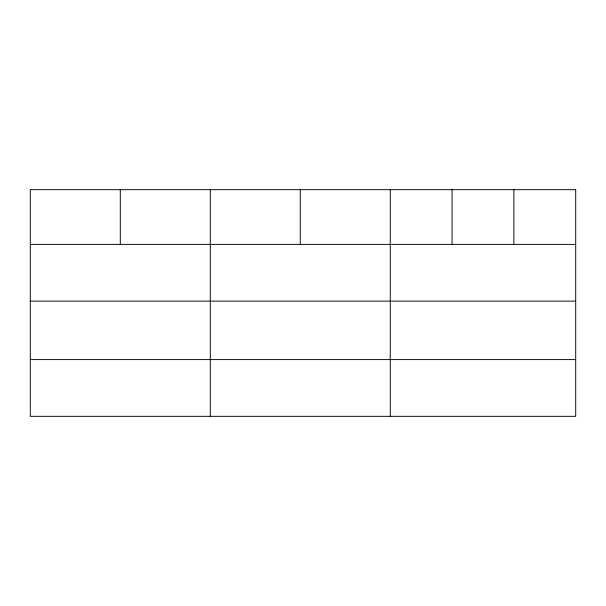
<?xml version="1.0" encoding="UTF-8"?>
<svg xmlns="http://www.w3.org/2000/svg" width="606" height="606" viewBox="0 0 606 606"><rect width="100%" height="100%" fill="white"/><g stroke="black" fill="none" stroke-linecap="round" stroke-linejoin="round"><path stroke-width="0.91" d="M30.3 244.385L575.7 244.385M30.3 301.129L575.7 301.129M30.3 359.585L575.7 359.585M513.888 189.67L513.888 244.385M452.076 189.67L452.076 244.385M390.264 189.67L390.264 416.33M300.273 189.67L300.273 244.385M210.282 189.67L210.282 416.33M120.291 189.67L120.291 244.385M575.7 189.67L30.3 189.67L30.3 416.33L575.7 416.33L575.7 189.67"/></g></svg>
